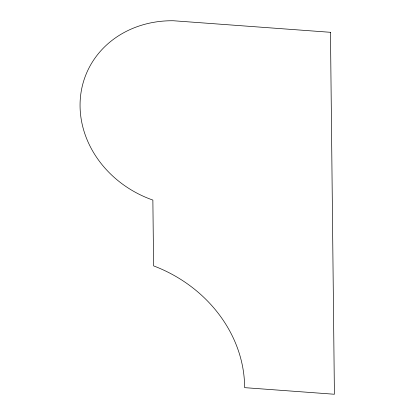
<?xml version="1.0" encoding="UTF-8"?>
<svg xmlns="http://www.w3.org/2000/svg" width="415" height="415" viewBox="0 0 415 415"><rect width="100%" height="100%" fill="white"/><g stroke="black" fill="none" stroke-linecap="round" stroke-linejoin="round"><path stroke-width="0.62" d="M330.47 32.303L173.351 20.75A102.821 90.875 23.4 0 0 80.593 95.766A102.821 90.875 23.4 0 0 152.87 200.072L153.586 265.88A133.651 118.114 23.4 0 1 244.627 387.646L334.407 394.25L330.47 32.303"/></g></svg>
